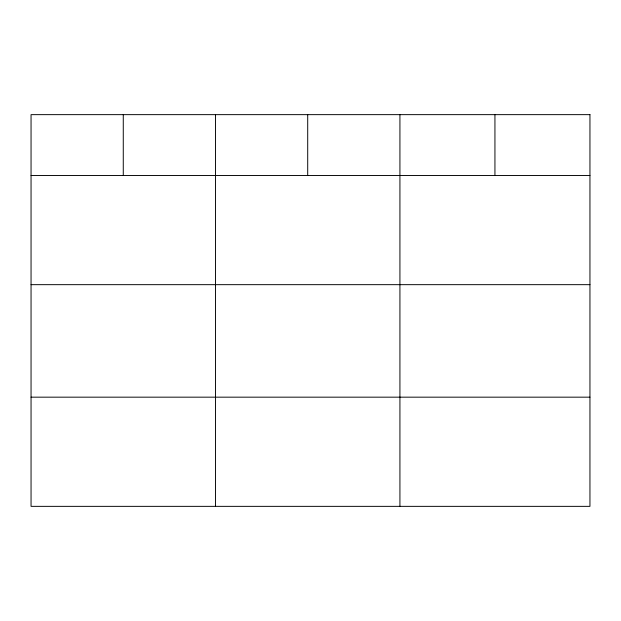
<?xml version="1.0" encoding="UTF-8"?>
<svg xmlns="http://www.w3.org/2000/svg" width="621" height="621" viewBox="0 0 621 621"><rect width="100%" height="100%" fill="white"/><g stroke="black" fill="none" stroke-linecap="round" stroke-linejoin="round"><path stroke-width="0.93" d="M31.05 175.479L589.95 175.479M31.05 284.666L589.95 284.666M31.05 397.168L589.95 397.168M494.937 114.644L494.937 175.479M399.924 114.644L399.924 506.356M307.705 114.644L307.705 175.479M215.487 114.644L215.487 506.356M123.269 114.644L123.269 175.479M589.95 114.644L31.05 114.644L31.05 506.356L589.95 506.356L589.95 114.644"/></g></svg>
